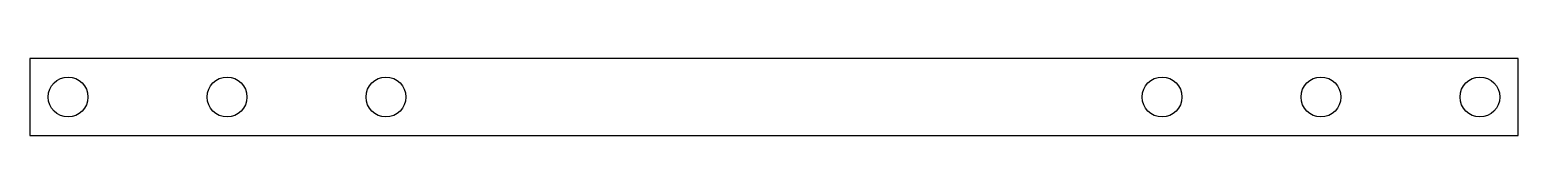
# Model space of a CAD drawing. Header units: millimetres. Extents: x -149 to -31, y 30 to 36.
import ezdxf

# ---------------------------------------------------------------- set-up
doc = ezdxf.new("R2010")
doc.units = ezdxf.units.MM

msp = doc.modelspace()

# ---------------------------------------------------------------- linework, layer by layer
at = {"color": 7, "linetype": 'Continuous', "lineweight": 25}
for p, q in [((-149.47, 36.23), (-149.47, 30.11)), ((-30.53, 36.23), (-149.47, 36.23)), ((-30.53, 30.11), (-30.53, 36.23)), ((-149.47, 30.11), (-30.53, 30.11))]:
    msp.add_line(p, q, dxfattribs=at)
for centre in [(-146.41, 33.17), (-133.71, 33.17), (-121.01, 33.17), (-58.99, 33.17), (-46.29, 33.17), (-33.59, 33.17)]:
    msp.add_circle(centre, 1.59, dxfattribs=at)

doc.saveas('drawing.dxf')
